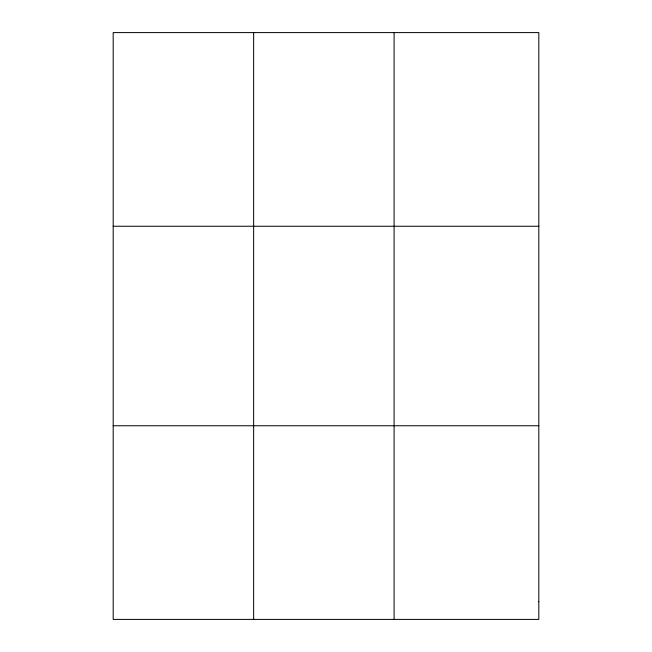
<?xml version="1.0" encoding="UTF-8"?>
<svg xmlns="http://www.w3.org/2000/svg" width="652" height="652" viewBox="0 0 652 652"><rect width="100%" height="100%" fill="white"/><g stroke="black" fill="none" stroke-linecap="round" stroke-linejoin="round"><path stroke-width="0.98" d="M253.644 619.4L253.644 32.6M394.101 619.4L394.101 32.6M113.187 226.244L538.813 226.244M113.187 425.756L538.813 425.756M538.813 601.796L538.813 619.4L113.187 619.4L113.187 32.6L538.813 32.6L538.813 601.796"/></g></svg>
